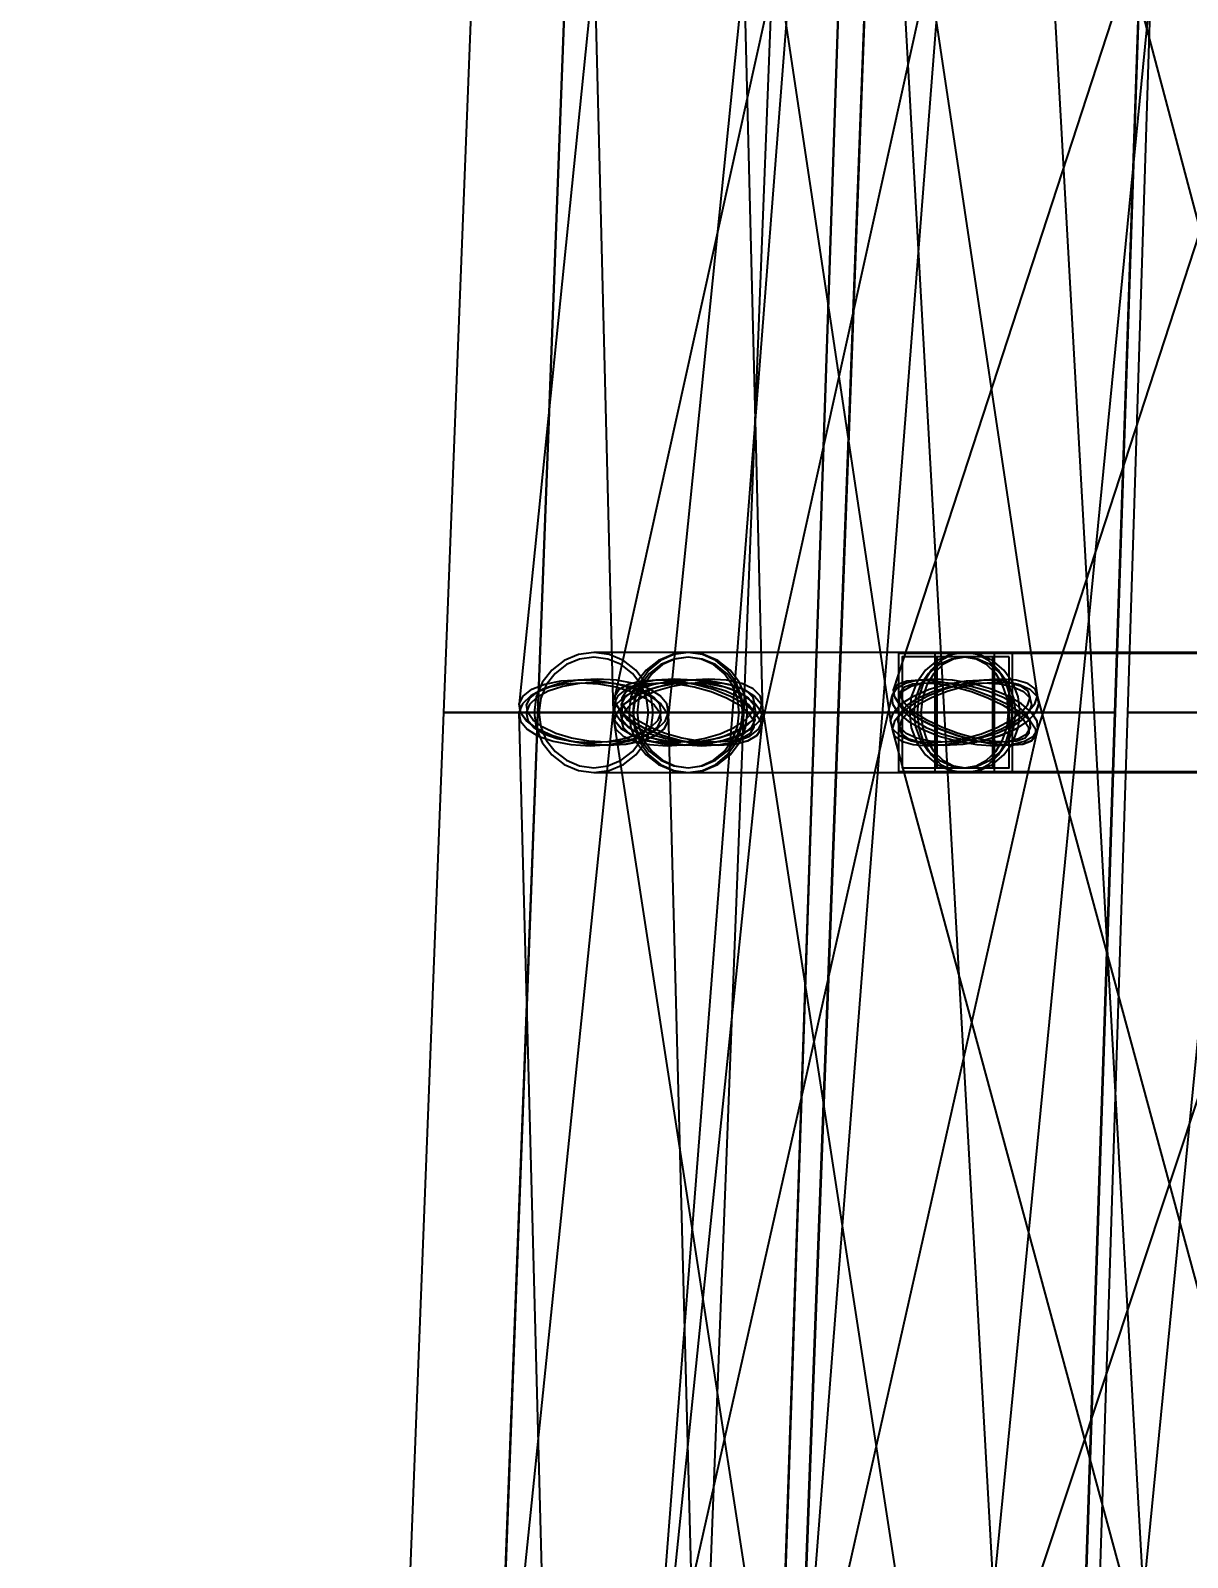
# Model space of a CAD drawing. Header units: millimetres. Extents: x -123812 to 252100, y -3000 to 639000.
# Drawn here: x -11298 to -7376, y 482135 to 487312 of the extents above; entities that cross this region are included whole.
import ezdxf

# ---------------------------------------------------------------- set-up
doc = ezdxf.new("R2010")
doc.units = ezdxf.units.MM
doc.layers.add('D-STR-DIM', color=7, linetype='Continuous', lineweight=13)
doc.layers.add('D-STR-STRC', color=7, linetype='Continuous', lineweight=25)
doc.styles.add('OpenSansCondensed-Light', font='OpenSansCondensed-Light.ttf')
doc.styles.add('TOWER_UNICODE', font='Arial Unicode.ttf')
doc.dimstyles.new('EZDXF', dxfattribs={"dimtxt": 0.25, "dimasz": 0.175, "dimexe": 0.375, "dimexo": 0.125, "dimgap": 0.1, "dimtad": 1, "dimlfac": 100, "dimzin": 12, "dimdsep": 46, "dimtxsty": 'OpenSansCondensed-Light', "dimblk": 'ARCHTICK', "dimcen": 2.5, "dimazin": 3, "dimtfac": 0.5, "dimtmove": 2, "dimatfit": 3})

# ---------------------------------------------------------------- blocks, each defined once
blk = doc.blocks.new('_ARCHTICK')
at = {"color": 0, "linetype": 'BYBLOCK', "const_width": 0.15}
blk.add_lwpolyline([(-0.5, -0.5), (0.5, 0.5)], dxfattribs=at)

msp = doc.modelspace()

# ---------------------------------------------------------------- linework, layer by layer
at = {"layer": 'D-STR-STRC'}
for points in [[(-9191.4, 474980.4), (-7473.6, 496980.4), (-7482.3, 496986.8), (-7507.6, 496994.1), (-7547.8, 497001.8), (-7600.3, 497009.4), (-7661.3, 497016.4), (-7726.9, 497022.2), (-7792.4, 497026.5), (-7853.5, 497029), (-7905.9, 497029.6), (-7946.2, 497028.1), (-7971.5, 497024.7), (-7980.1, 497019.6), (-9697.8, 475019.6)], [(-7132.3, 475014.1), (-8364.6, 497014.1), (-8373.2, 497019.4), (-8398.6, 497023.4), (-8438.9, 497025.9), (-8491.4, 497026.5), (-8552.6, 497025.4), (-8618.2, 497022.5), (-8683.8, 497018.1), (-8745, 497012.4), (-8797.5, 497005.9), (-8837.8, 496999), (-8863.2, 496992.2), (-8871.8, 496985.9), (-7639.6, 474985.9)], [(-8215, 474975.3), (-6056.2, 496975.3), (-6064.8, 496980.4), (-6090, 496986.8), (-6130.2, 496994.1), (-6182.6, 497001.8), (-6243.5, 497009.4), (-6309, 497016.4), (-6374.4, 497022.2), (-6435.4, 497026.5), (-6487.7, 497029), (-6527.9, 497029.6), (-6553.1, 497028.1), (-6561.8, 497024.7), (-8720.6, 475024.7)], [(-6743, 490078.6), (-8372.6, 485078.6), (-8370.8, 485055.6), (-8352.8, 485028.8), (-8319.6, 485000), (-8273.6, 484971.2), (-8217.9, 484944.4), (-8156.2, 484921.4), (-8092.9, 484903.7), (-8032.1, 484892.6), (-7978.1, 484888.9), (-7934.5, 484892.6), (-7904.2, 484903.7), (-7889.5, 484921.4), (-6259.9, 489921.4)], [(-9133.4, 490028.8), (-9641.2, 485028.8), (-9637.3, 485000), (-9616.5, 484971.2), (-9580.2, 484944.4), (-9530.8, 484921.4), (-9471.8, 484903.7), (-9407.1, 484892.6), (-9341.2, 484888.9), (-9278.6, 484892.6), (-9223.4, 484903.7), (-9179.5, 484921.4), (-9149.9, 484944.4), (-9136.6, 484971.2), (-8628.9, 489971.2)], [(-8210.5, 490055.6), (-9316.8, 485055.6), (-9314.4, 485028.8), (-9295.2, 485000), (-9260.6, 484971.2), (-9213, 484944.4), (-9155.5, 484921.4), (-9092.2, 484903.7), (-9027.2, 484892.6), (-8965.1, 484888.9), (-8910.1, 484892.6), (-8865.9, 484903.7), (-8835.6, 484921.4), (-8821.1, 484944.4), (-7714.8, 489944.4)], [(-9132.8, 489971.2), (-8382.6, 484971.2), (-8375.5, 484944.4), (-8351.7, 484921.4), (-8312.8, 484903.7), (-8261.6, 484892.6), (-8201.4, 484888.9), (-8136.5, 484892.6), (-8071.2, 484903.7), (-8009.9, 484921.4), (-7957, 484944.4), (-7915.8, 484971.2), (-7889.4, 485000), (-7879.4, 485028.8), (-8629.5, 490028.8)], [(-8209.3, 489944.4), (-6885.6, 484944.4), (-6877.5, 484921.4), (-6853.1, 484903.7), (-6814.1, 484892.6), (-6763.2, 484888.9), (-6703.8, 484892.6), (-6640, 484903.7), (-6576.1, 484921.4), (-6516.5, 484944.4), (-6465.2, 484971.2), (-6425.8, 485000), (-6400.9, 485028.8), (-6392.3, 485055.6), (-7715.9, 490055.6)], [(-9448.1, 490000), (-9322.6, 485000), (-9317, 484971.2), (-9294.5, 484944.4), (-9256.7, 484921.4), (-9206, 484903.7), (-9146, 484892.6), (-9080.7, 484888.9), (-9014.7, 484892.6), (-8952.3, 484903.7), (-8897.9, 484921.4), (-8855.2, 484944.4), (-8827, 484971.2), (-8815.3, 485000), (-8940.8, 490000)], [(-6638.9, 485203.2), (-8131, 485203.2), (-8172.7, 485196.3), (-8211.6, 485176), (-8245, 485143.7), (-8270.6, 485101.6), (-8286.7, 485052.6), (-8292.2, 485000), (-8286.7, 484947.4), (-8270.6, 484898.4), (-8245, 484856.3), (-8211.6, 484824), (-8172.7, 484803.7), (-8131, 484796.8), (-6638.9, 484796.8)], [(-6638.9, 485203.2), (-8131, 485203.2), (-8172.7, 485196.3), (-8211.6, 485176), (-8245, 485143.7), (-8270.6, 485101.6), (-8286.7, 485052.6), (-8292.2, 485000), (-8286.7, 484947.4), (-8270.6, 484898.4), (-8245, 484856.3), (-8211.6, 484824), (-8172.7, 484803.7), (-8131, 484796.8), (-6638.9, 484796.8)], [(-9331.1, 479970.8), (-8816.8, 484970.8), (-8820.5, 485000), (-8841.1, 485029.2), (-8877.3, 485056.5), (-8926.6, 485079.9), (-8985.5, 485097.9), (-9050.2, 485109.2), (-9116.1, 485113), (-9178.8, 485109.2), (-9234, 485097.9), (-9278, 485079.9), (-9307.7, 485056.5), (-9321.2, 485029.2), (-9835.6, 480029.2)], [(-9003.1, 480000), (-9135.2, 485000), (-9140.8, 485029.2), (-9163.2, 485056.5), (-9201, 485079.9), (-9251.6, 485097.9), (-9311.6, 485109.2), (-9376.8, 485113), (-9442.9, 485109.2), (-9505.2, 485097.9), (-9559.7, 485079.9), (-9602.5, 485056.5), (-9630.8, 485029.2), (-9642.5, 485000), (-9510.4, 480000)], [(-9009.2, 479943.5), (-7883.4, 484943.5), (-7885.6, 484970.8), (-7904.6, 485000), (-7939, 485029.2), (-7986.5, 485056.5), (-8043.8, 485079.9), (-8107.1, 485097.9), (-8172, 485109.2), (-8234.1, 485113), (-8289.2, 485109.2), (-8333.5, 485097.9), (-8364, 485079.9), (-8378.6, 485056.5), (-9504.4, 480056.5)], [(-8047.9, 480029.2), (-8817.5, 485029.2), (-8824.6, 485056.5), (-8848.4, 485079.9), (-8887.2, 485097.9), (-8938.4, 485109.2), (-8998.5, 485113), (-9063.4, 485109.2), (-9128.7, 485097.9), (-9189.9, 485079.9), (-9242.9, 485056.5), (-9284, 485029.2), (-9310.5, 485000), (-9320.5, 484970.8), (-8550.9, 479970.8)], [(-8058.3, 479920.1), (-6397.8, 484920.1), (-6399.3, 484943.5), (-6417.1, 484970.8), (-6450, 485000), (-6495.8, 485029.2), (-6551.4, 485056.5), (-6612.9, 485079.9), (-6676.2, 485097.9), (-6736.9, 485109.2), (-6791, 485113), (-6834.7, 485109.2), (-6865.1, 485097.9), (-6880.1, 485079.9), (-8540.5, 480079.9)], [(-6530, 480056.5), (-7884.6, 485056.5), (-7892.7, 485079.9), (-7917.1, 485097.9), (-7956.1, 485109.2), (-8007, 485113), (-8066.3, 485109.2), (-8130, 485097.9), (-8193.8, 485079.9), (-8253.4, 485056.5), (-8304.6, 485029.2), (-8343.9, 485000), (-8368.8, 484970.8), (-8377.4, 484943.5), (-7022.8, 479943.5)]]:
    msp.add_lwpolyline(points, dxfattribs=at)
for points in [[(-9898, 485000), (-8879.8, 485000), (-8685.8, 490000), (-9703.1, 490000)], [(-9579.7, 485000), (-8558.2, 485000), (-8371.5, 490000), (-9390.8, 490000)], [(-9578.1, 485000), (-8559.8, 485000), (-8372.5, 490000), (-9389.8, 490000)], [(-8641.8, 485000), (-7620.2, 485000), (-7453, 490000), (-8472.2, 490000)], [(-8640.1, 485000), (-7621.9, 485000), (-7454, 490000), (-8471.3, 490000)], [(-7579.3, 485000), (-6557.8, 485000), (-6400.2, 490000), (-7419.4, 490000)], [(-9590.4, 485000), (-9583.5, 484947.4), (-9563.4, 484898.4), (-9531.3, 484856.3), (-9489.6, 484824), (-9441, 484803.7), (-9388.9, 484796.8), (-9069, 484796.8), (-9016.8, 484803.7), (-8968.2, 484824), (-8926.5, 484856.3), (-8894.5, 484898.4), (-8874.4, 484947.4), (-8867.5, 485000), (-8874.4, 485052.6), (-8894.5, 485101.6), (-8926.5, 485143.7), (-8968.2, 485176), (-9016.8, 485196.3), (-9069, 485203.2), (-9388.9, 485203.2), (-9441, 485196.3), (-9489.6, 485176), (-9531.3, 485143.7), (-9563.4, 485101.6), (-9583.5, 485052.6)], [(-9590.4, 485000), (-9583.5, 484947.4), (-9563.4, 484898.4), (-9531.3, 484856.3), (-9489.6, 484824), (-9441, 484803.7), (-9388.9, 484796.8), (-9336.7, 484803.7), (-9288.2, 484824), (-9246.4, 484856.3), (-9214.4, 484898.4), (-9194.3, 484947.4), (-9187.4, 485000), (-9194.3, 485052.6), (-9214.4, 485101.6), (-9246.4, 485143.7), (-9288.2, 485176), (-9336.7, 485196.3), (-9388.9, 485203.2), (-9441, 485196.3), (-9489.6, 485176), (-9531.3, 485143.7), (-9563.4, 485101.6), (-9583.5, 485052.6)], [(-9590.4, 485000), (-9583.5, 484947.4), (-9563.4, 484898.4), (-9531.3, 484856.3), (-9489.6, 484824), (-9441, 484803.7), (-9388.9, 484796.8), (-9069, 484796.8), (-9016.8, 484803.7), (-8968.2, 484824), (-8926.5, 484856.3), (-8894.5, 484898.4), (-8874.4, 484947.4), (-8867.5, 485000), (-8874.4, 485052.6), (-8894.5, 485101.6), (-8926.5, 485143.7), (-8968.2, 485176), (-9016.8, 485196.3), (-9069, 485203.2), (-9388.9, 485203.2), (-9441, 485196.3), (-9489.6, 485176), (-9531.3, 485143.7), (-9563.4, 485101.6), (-9583.5, 485052.6)], [(-9590.4, 485000), (-9583.5, 484947.4), (-9563.4, 484898.4), (-9531.3, 484856.3), (-9489.6, 484824), (-9441, 484803.7), (-9388.9, 484796.8), (-9336.7, 484803.7), (-9288.2, 484824), (-9246.4, 484856.3), (-9214.4, 484898.4), (-9194.3, 484947.4), (-9187.4, 485000), (-9194.3, 485052.6), (-9214.4, 485101.6), (-9246.4, 485143.7), (-9288.2, 485176), (-9336.7, 485196.3), (-9388.9, 485203.2), (-9441, 485196.3), (-9489.6, 485176), (-9531.3, 485143.7), (-9563.4, 485101.6), (-9583.5, 485052.6)], [(-9270.4, 485000), (-9263.6, 484947.4), (-9243.4, 484898.4), (-9211.4, 484856.3), (-9169.7, 484824), (-9121.1, 484803.7), (-9069, 484796.8), (-9016.8, 484803.7), (-8968.2, 484824), (-8926.5, 484856.3), (-8894.5, 484898.4), (-8874.4, 484947.4), (-8867.5, 485000), (-8874.4, 485052.6), (-8894.5, 485101.6), (-8926.5, 485143.7), (-8968.2, 485176), (-9016.8, 485196.3), (-9069, 485203.2), (-9121.1, 485196.3), (-9169.7, 485176), (-9211.4, 485143.7), (-9243.4, 485101.6), (-9263.6, 485052.6)], [(-9270.4, 485000), (-9263.6, 484947.4), (-9243.4, 484898.4), (-9211.4, 484856.3), (-9169.7, 484824), (-9121.1, 484803.7), (-9069, 484796.8), (-9016.8, 484803.7), (-8968.2, 484824), (-8926.5, 484856.3), (-8894.5, 484898.4), (-8874.4, 484947.4), (-8867.5, 485000), (-8874.4, 485052.6), (-8894.5, 485101.6), (-8926.5, 485143.7), (-8968.2, 485176), (-9016.8, 485196.3), (-9069, 485203.2), (-9121.1, 485196.3), (-9169.7, 485176), (-9211.4, 485143.7), (-9243.4, 485101.6), (-9263.6, 485052.6)], [(-9256.7, 485000), (-9250.3, 484947.4), (-9231.6, 484898.4), (-9201.7, 484856.3), (-9162.8, 484824), (-9117.6, 484803.7), (-9069, 484796.8), (-8131, 484796.8), (-8082.4, 484803.7), (-8037.2, 484824), (-7998.3, 484856.3), (-7968.4, 484898.4), (-7949.7, 484947.4), (-7943.3, 485000), (-7949.7, 485052.6), (-7968.4, 485101.6), (-7998.3, 485143.7), (-8037.2, 485176), (-8082.4, 485196.3), (-8131, 485203.2), (-9069, 485203.2), (-9117.6, 485196.3), (-9162.8, 485176), (-9201.7, 485143.7), (-9231.6, 485101.6), (-9250.3, 485052.6)], [(-9256.7, 485000), (-9250.3, 484947.4), (-9231.6, 484898.4), (-9201.7, 484856.3), (-9162.8, 484824), (-9117.6, 484803.7), (-9069, 484796.8), (-9020.4, 484803.7), (-8975.1, 484824), (-8936.2, 484856.3), (-8906.4, 484898.4), (-8887.6, 484947.4), (-8881.2, 485000), (-8887.6, 485052.6), (-8906.4, 485101.6), (-8936.2, 485143.7), (-8975.1, 485176), (-9020.4, 485196.3), (-9069, 485203.2), (-9117.6, 485196.3), (-9162.8, 485176), (-9201.7, 485143.7), (-9231.6, 485101.6), (-9250.3, 485052.6)], [(-9256.7, 485000), (-9250.3, 484947.4), (-9231.6, 484898.4), (-9201.7, 484856.3), (-9162.8, 484824), (-9117.6, 484803.7), (-9069, 484796.8), (-8131, 484796.8), (-8082.4, 484803.7), (-8037.2, 484824), (-7998.3, 484856.3), (-7968.4, 484898.4), (-7949.7, 484947.4), (-7943.3, 485000), (-7949.7, 485052.6), (-7968.4, 485101.6), (-7998.3, 485143.7), (-8037.2, 485176), (-8082.4, 485196.3), (-8131, 485203.2), (-9069, 485203.2), (-9117.6, 485196.3), (-9162.8, 485176), (-9201.7, 485143.7), (-9231.6, 485101.6), (-9250.3, 485052.6)], [(-9256.7, 485000), (-9250.3, 484947.4), (-9231.6, 484898.4), (-9201.7, 484856.3), (-9162.8, 484824), (-9117.6, 484803.7), (-9069, 484796.8), (-9020.4, 484803.7), (-8975.1, 484824), (-8936.2, 484856.3), (-8906.4, 484898.4), (-8887.6, 484947.4), (-8881.2, 485000), (-8887.6, 485052.6), (-8906.4, 485101.6), (-8936.2, 485143.7), (-8975.1, 485176), (-9020.4, 485196.3), (-9069, 485203.2), (-9117.6, 485196.3), (-9162.8, 485176), (-9201.7, 485143.7), (-9231.6, 485101.6), (-9250.3, 485052.6)], [(-8318.7, 485000), (-8312.4, 484947.4), (-8293.6, 484898.4), (-8263.8, 484856.3), (-8224.9, 484824), (-8179.6, 484803.7), (-8131, 484796.8), (-8082.4, 484803.7), (-8037.2, 484824), (-7998.3, 484856.3), (-7968.4, 484898.4), (-7949.7, 484947.4), (-7943.3, 485000), (-7949.7, 485052.6), (-7968.4, 485101.6), (-7998.3, 485143.7), (-8037.2, 485176), (-8082.4, 485196.3), (-8131, 485203.2), (-8179.6, 485196.3), (-8224.9, 485176), (-8263.8, 485143.7), (-8293.6, 485101.6), (-8312.4, 485052.6)], [(-8318.7, 485000), (-8312.4, 484947.4), (-8293.6, 484898.4), (-8263.8, 484856.3), (-8224.9, 484824), (-8179.6, 484803.7), (-8131, 484796.8), (-8082.4, 484803.7), (-8037.2, 484824), (-7998.3, 484856.3), (-7968.4, 484898.4), (-7949.7, 484947.4), (-7943.3, 485000), (-7949.7, 485052.6), (-7968.4, 485101.6), (-7998.3, 485143.7), (-8037.2, 485176), (-8082.4, 485196.3), (-8131, 485203.2), (-8179.6, 485196.3), (-8224.9, 485176), (-8263.8, 485143.7), (-8293.6, 485101.6), (-8312.4, 485052.6)], [(-8292.2, 485000), (-8286.7, 484947.4), (-8270.6, 484898.4), (-8245, 484856.3), (-8211.6, 484824), (-8172.7, 484803.7), (-8131, 484796.8), (-8089.3, 484803.7), (-8050.4, 484824), (-8017, 484856.3), (-7991.4, 484898.4), (-7975.3, 484947.4), (-7969.8, 485000), (-7975.3, 485052.6), (-7991.4, 485101.6), (-8017, 485143.7), (-8050.4, 485176), (-8089.3, 485196.3), (-8131, 485203.2), (-8172.7, 485196.3), (-8211.6, 485176), (-8245, 485143.7), (-8270.6, 485101.6), (-8286.7, 485052.6)], [(-8292.2, 485000), (-8286.7, 484947.4), (-8270.6, 484898.4), (-8245, 484856.3), (-8211.6, 484824), (-8172.7, 484803.7), (-8131, 484796.8), (-8089.3, 484803.7), (-8050.4, 484824), (-8017, 484856.3), (-7991.4, 484898.4), (-7975.3, 484947.4), (-7969.8, 485000), (-7975.3, 485052.6), (-7991.4, 485101.6), (-8017, 485143.7), (-8050.4, 485176), (-8089.3, 485196.3), (-8131, 485203.2), (-8172.7, 485196.3), (-8211.6, 485176), (-8245, 485143.7), (-8270.6, 485101.6), (-8286.7, 485052.6)], [(-9574.5, 485000), (-9568.2, 484951.5), (-9549.6, 484906.4), (-9520.1, 484867.6), (-9481.7, 484837.9), (-9436.9, 484819.2), (-9388.9, 484812.8), (-9340.9, 484819.2), (-9296.1, 484837.9), (-9257.7, 484867.6), (-9228.2, 484906.4), (-9209.6, 484951.5), (-9203.3, 485000), (-9209.6, 485048.5), (-9228.2, 485093.6), (-9257.7, 485132.4), (-9296.1, 485162.1), (-9340.9, 485180.8), (-9388.9, 485187.2), (-9436.9, 485180.8), (-9481.7, 485162.1), (-9520.1, 485132.4), (-9549.6, 485093.6), (-9568.2, 485048.5)], [(-9574.5, 485000), (-9568.2, 484951.5), (-9549.6, 484906.4), (-9520.1, 484867.6), (-9481.7, 484837.9), (-9436.9, 484819.2), (-9388.9, 484812.8), (-9340.9, 484819.2), (-9296.1, 484837.9), (-9257.7, 484867.6), (-9228.2, 484906.4), (-9209.6, 484951.5), (-9203.3, 485000), (-9209.6, 485048.5), (-9228.2, 485093.6), (-9257.7, 485132.4), (-9296.1, 485162.1), (-9340.9, 485180.8), (-9388.9, 485187.2), (-9436.9, 485180.8), (-9481.7, 485162.1), (-9520.1, 485132.4), (-9549.6, 485093.6), (-9568.2, 485048.5)], [(-9254.6, 485000), (-9248.2, 484951.5), (-9229.7, 484906.4), (-9200.2, 484867.6), (-9161.8, 484837.9), (-9117, 484819.2), (-9069, 484812.8), (-9020.9, 484819.2), (-8976.2, 484837.9), (-8937.7, 484867.6), (-8908.2, 484906.4), (-8889.7, 484951.5), (-8883.4, 485000), (-8889.7, 485048.5), (-8908.2, 485093.6), (-8937.7, 485132.4), (-8976.2, 485162.1), (-9020.9, 485180.8), (-9069, 485187.2), (-9117, 485180.8), (-9161.8, 485162.1), (-9200.2, 485132.4), (-9229.7, 485093.6), (-9248.2, 485048.5)], [(-9254.6, 485000), (-9248.2, 484951.5), (-9229.7, 484906.4), (-9200.2, 484867.6), (-9161.8, 484837.9), (-9117, 484819.2), (-9069, 484812.8), (-9020.9, 484819.2), (-8976.2, 484837.9), (-8937.7, 484867.6), (-8908.2, 484906.4), (-8889.7, 484951.5), (-8883.4, 485000), (-8889.7, 485048.5), (-8908.2, 485093.6), (-8937.7, 485132.4), (-8976.2, 485162.1), (-9020.9, 485180.8), (-9069, 485187.2), (-9117, 485180.8), (-9161.8, 485162.1), (-9200.2, 485132.4), (-9229.7, 485093.6), (-9248.2, 485048.5)], [(-9241.9, 485000), (-9236, 484951.5), (-9218.7, 484906.4), (-9191.3, 484867.6), (-9155.4, 484837.9), (-9113.7, 484819.2), (-9069, 484812.8), (-9024.2, 484819.2), (-8982.5, 484837.9), (-8946.7, 484867.6), (-8919.2, 484906.4), (-8901.9, 484951.5), (-8896, 485000), (-8901.9, 485048.5), (-8919.2, 485093.6), (-8946.7, 485132.4), (-8982.5, 485162.1), (-9024.2, 485180.8), (-9069, 485187.2), (-9113.7, 485180.8), (-9155.4, 485162.1), (-9191.3, 485132.4), (-9218.7, 485093.6), (-9236, 485048.5)], [(-9241.9, 485000), (-9236, 484951.5), (-9218.7, 484906.4), (-9191.3, 484867.6), (-9155.4, 484837.9), (-9113.7, 484819.2), (-9069, 484812.8), (-9024.2, 484819.2), (-8982.5, 484837.9), (-8946.7, 484867.6), (-8919.2, 484906.4), (-8901.9, 484951.5), (-8896, 485000), (-8901.9, 485048.5), (-8919.2, 485093.6), (-8946.7, 485132.4), (-8982.5, 485162.1), (-9024.2, 485180.8), (-9069, 485187.2), (-9113.7, 485180.8), (-9155.4, 485162.1), (-9191.3, 485132.4), (-9218.7, 485093.6), (-9236, 485048.5)], [(-8355.2, 484800), (-6875.4, 484800), (-6875.4, 485200), (-8355.2, 485200)], [(-7968.9, 485200), (-8355.2, 485200), (-8355.2, 484800), (-7968.9, 484800)], [(-8355.2, 484800), (-6875.4, 484800), (-6875.4, 485200), (-8355.2, 485200)], [(-7968.9, 485200), (-8355.2, 485200), (-8355.2, 484800), (-7968.9, 484800)], [(-7980.4, 485188), (-8343.6, 485188), (-8343.6, 484812), (-7980.4, 484812)], [(-7980.4, 485188), (-8343.6, 485188), (-8343.6, 484812), (-7980.4, 484812)], [(-8304, 485000), (-8298.1, 484951.5), (-8280.8, 484906.4), (-8253.3, 484867.6), (-8217.5, 484837.9), (-8175.8, 484819.2), (-8131, 484812.8), (-8086.3, 484819.2), (-8044.5, 484837.9), (-8008.7, 484867.6), (-7981.2, 484906.4), (-7964, 484951.5), (-7958.1, 485000), (-7964, 485048.5), (-7981.2, 485093.6), (-8008.7, 485132.4), (-8044.5, 485162.1), (-8086.3, 485180.8), (-8131, 485187.2), (-8175.8, 485180.8), (-8217.5, 485162.1), (-8253.3, 485132.4), (-8280.8, 485093.6), (-8298.1, 485048.5)], [(-8304, 485000), (-8298.1, 484951.5), (-8280.8, 484906.4), (-8253.3, 484867.6), (-8217.5, 484837.9), (-8175.8, 484819.2), (-8131, 484812.8), (-8086.3, 484819.2), (-8044.5, 484837.9), (-8008.7, 484867.6), (-7981.2, 484906.4), (-7964, 484951.5), (-7958.1, 485000), (-7964, 485048.5), (-7981.2, 485093.6), (-8008.7, 485132.4), (-8044.5, 485162.1), (-8086.3, 485180.8), (-8131, 485187.2), (-8175.8, 485180.8), (-8217.5, 485162.1), (-8253.3, 485132.4), (-8280.8, 485093.6), (-8298.1, 485048.5)], [(-8279.5, 485000), (-8274.5, 484951.5), (-8259.6, 484906.4), (-8236, 484867.6), (-8205.3, 484837.9), (-8169.5, 484819.2), (-8131, 484812.8), (-8092.6, 484819.2), (-8056.8, 484837.9), (-8026, 484867.6), (-8002.4, 484906.4), (-7987.6, 484951.5), (-7982.5, 485000), (-7987.6, 485048.5), (-8002.4, 485093.6), (-8026, 485132.4), (-8056.8, 485162.1), (-8092.6, 485180.8), (-8131, 485187.2), (-8169.5, 485180.8), (-8205.3, 485162.1), (-8236, 485132.4), (-8259.6, 485093.6), (-8274.5, 485048.5)], [(-8279.5, 485000), (-8274.5, 484951.5), (-8259.6, 484906.4), (-8236, 484867.6), (-8205.3, 484837.9), (-8169.5, 484819.2), (-8131, 484812.8), (-8092.6, 484819.2), (-8056.8, 484837.9), (-8026, 484867.6), (-8002.4, 484906.4), (-7987.6, 484951.5), (-7982.5, 485000), (-7987.6, 485048.5), (-8002.4, 485093.6), (-8026, 485132.4), (-8056.8, 485162.1), (-8092.6, 485180.8), (-8131, 485187.2), (-8169.5, 485180.8), (-8205.3, 485162.1), (-8236, 485132.4), (-8259.6, 485093.6), (-8274.5, 485048.5)], [(-8232.2, 484800), (-3979.9, 484800), (-3979.9, 485200), (-8232.2, 485200)], [(-8029.9, 485200), (-8232.2, 485200), (-8232.2, 484800), (-8029.9, 484800)], [(-8035.9, 485188), (-8226.1, 485188), (-8226.1, 484812), (-8035.9, 484812)], [(-9642.5, 485000), (-9637, 484970.8), (-9614.6, 484943.5), (-9576.8, 484920.1), (-9526.2, 484902.1), (-9466.2, 484890.8), (-9401, 484887), (-9334.9, 484890.8), (-9272.5, 484902.1), (-9218.1, 484920.1), (-9175.3, 484943.5), (-9147, 484970.8), (-9135.2, 485000), (-9140.8, 485029.2), (-9163.2, 485056.5), (-9201, 485079.9), (-9251.6, 485097.9), (-9311.6, 485109.2), (-9376.8, 485113), (-9442.9, 485109.2), (-9505.2, 485097.9), (-9559.7, 485079.9), (-9602.5, 485056.5), (-9630.8, 485029.2)], [(-9140.5, 485000), (-9136.6, 484971.2), (-9149.9, 484944.4), (-9179.5, 484921.4), (-9223.4, 484903.7), (-9278.6, 484892.6), (-9341.2, 484888.9), (-9407.1, 484892.6), (-9471.8, 484903.7), (-9530.8, 484921.4), (-9580.2, 484944.4), (-9616.5, 484971.2), (-9637.3, 485000), (-9641.2, 485028.8), (-9627.8, 485055.6), (-9598.2, 485078.6), (-9554.4, 485096.3), (-9499.2, 485107.4), (-9436.5, 485111.1), (-9370.6, 485107.4), (-9306, 485096.3), (-9246.9, 485078.6), (-9197.6, 485055.6), (-9161.3, 485028.8)], [(-9617.6, 485000), (-9612.6, 484973.6), (-9592.4, 484949.1), (-9558.3, 484928), (-9512.7, 484911.8), (-9458.6, 484901.6), (-9399.8, 484898.1), (-9340.2, 484901.6), (-9284, 484911.8), (-9234.9, 484928), (-9196.3, 484949.1), (-9170.8, 484973.6), (-9160.2, 485000), (-9165.2, 485026.4), (-9185.4, 485050.9), (-9219.5, 485072), (-9265.1, 485088.2), (-9319.2, 485098.4), (-9378, 485101.9), (-9437.5, 485098.4), (-9493.8, 485088.2), (-9542.9, 485072), (-9581.5, 485050.9), (-9606.9, 485026.4)], [(-9164.9, 485000), (-9161.4, 484974.1), (-9173.5, 484949.9), (-9200.1, 484929.1), (-9239.7, 484913.2), (-9289.4, 484903.2), (-9345.9, 484899.8), (-9405.4, 484903.2), (-9463.7, 484913.2), (-9516.9, 484929.1), (-9561.4, 484949.9), (-9594.1, 484974.1), (-9612.8, 485000), (-9616.3, 485025.9), (-9604.3, 485050.1), (-9577.6, 485070.9), (-9538.1, 485086.8), (-9488.4, 485096.8), (-9431.9, 485100.2), (-9372.4, 485096.8), (-9314.1, 485086.8), (-9260.9, 485070.9), (-9216.4, 485050.1), (-9183.7, 485025.9)], [(-8815.3, 485000), (-8827, 484971.2), (-8855.2, 484944.4), (-8897.9, 484921.4), (-8952.3, 484903.7), (-9014.7, 484892.6), (-9080.7, 484888.9), (-9146, 484892.6), (-9206, 484903.7), (-9256.7, 484921.4), (-9294.5, 484944.4), (-9317, 484971.2), (-9322.6, 485000), (-9310.9, 485028.8), (-9282.8, 485055.6), (-9240, 485078.6), (-9185.6, 485096.3), (-9123.2, 485107.4), (-9057.2, 485111.1), (-8991.9, 485107.4), (-8931.9, 485096.3), (-8881.3, 485078.6), (-8843.4, 485055.6), (-8820.9, 485028.8)], [(-9317.5, 485000), (-9296.8, 484970.8), (-9260.6, 484943.5), (-9211.4, 484920.1), (-9152.4, 484902.1), (-9087.8, 484890.8), (-9021.9, 484887), (-8959.2, 484890.8), (-8903.9, 484902.1), (-8859.9, 484920.1), (-8830.2, 484943.5), (-8816.8, 484970.8), (-8820.5, 485000), (-8841.1, 485029.2), (-8877.3, 485056.5), (-8926.6, 485079.9), (-8985.5, 485097.9), (-9050.2, 485109.2), (-9116.1, 485113), (-9178.8, 485109.2), (-9234, 485097.9), (-9278, 485079.9), (-9307.7, 485056.5), (-9321.2, 485029.2)], [(-9310.5, 485000), (-9320.5, 484970.8), (-9313.4, 484943.5), (-9289.6, 484920.1), (-9250.8, 484902.1), (-9199.6, 484890.8), (-9139.4, 484887), (-9074.5, 484890.8), (-9009.3, 484902.1), (-8948, 484920.1), (-8895.1, 484943.5), (-8853.9, 484970.8), (-8827.5, 485000), (-8817.5, 485029.2), (-8824.6, 485056.5), (-8848.4, 485079.9), (-8887.2, 485097.9), (-8938.4, 485109.2), (-8998.5, 485113), (-9063.4, 485109.2), (-9128.7, 485097.9), (-9189.9, 485079.9), (-9242.9, 485056.5), (-9284, 485029.2)], [(-8842.7, 485000), (-8823.6, 484971.2), (-8821.1, 484944.4), (-8835.6, 484921.4), (-8865.9, 484903.7), (-8910.1, 484892.6), (-8965.1, 484888.9), (-9027.2, 484892.6), (-9092.2, 484903.7), (-9155.5, 484921.4), (-9213, 484944.4), (-9260.6, 484971.2), (-9295.2, 485000), (-9314.4, 485028.8), (-9316.8, 485055.6), (-9302.4, 485078.6), (-9272, 485096.3), (-9227.8, 485107.4), (-9172.8, 485111.1), (-9110.7, 485107.4), (-9045.8, 485096.3), (-8982.4, 485078.6), (-8925, 485055.6), (-8877.3, 485028.8)], [(-8840.3, 485000), (-8850.8, 484974.1), (-8876.2, 484949.9), (-8914.8, 484929.1), (-8963.8, 484913.2), (-9020, 484903.2), (-9079.6, 484899.8), (-9138.4, 484903.2), (-9192.5, 484913.2), (-9238.2, 484929.1), (-9272.3, 484949.9), (-9292.6, 484974.1), (-9297.7, 485000), (-9287.1, 485025.9), (-9261.7, 485050.1), (-9223.2, 485070.9), (-9174.1, 485086.8), (-9117.9, 485096.8), (-9058.4, 485100.2), (-8999.5, 485096.8), (-8945.4, 485086.8), (-8899.8, 485070.9), (-8865.6, 485050.1), (-8845.3, 485025.9)], [(-9293, 485000), (-9274.4, 484973.6), (-9241.8, 484949.1), (-9197.4, 484928), (-9144.2, 484911.8), (-9085.9, 484901.6), (-9026.5, 484898.1), (-8970, 484901.6), (-8920.2, 484911.8), (-8880.5, 484928), (-8853.7, 484949.1), (-8841.6, 484973.6), (-8844.9, 485000), (-8863.6, 485026.4), (-8896.2, 485050.9), (-8940.6, 485072), (-8993.7, 485088.2), (-9052, 485098.4), (-9111.4, 485101.9), (-9168, 485098.4), (-9217.8, 485088.2), (-9257.4, 485072), (-9284.2, 485050.9), (-9296.4, 485026.4)], [(-9286.7, 485000), (-9295.7, 484973.6), (-9289.3, 484949.1), (-9267.9, 484928), (-9232.9, 484911.8), (-9186.7, 484901.6), (-9132.5, 484898.1), (-9074, 484901.6), (-9015.1, 484911.8), (-8959.9, 484928), (-8912.2, 484949.1), (-8875.1, 484973.6), (-8851.2, 485000), (-8842.2, 485026.4), (-8848.6, 485050.9), (-8870.1, 485072), (-8905.1, 485088.2), (-8951.2, 485098.4), (-9005.4, 485101.9), (-9063.9, 485098.4), (-9122.8, 485088.2), (-9178, 485072), (-9225.8, 485050.9), (-9262.8, 485026.4)], [(-8865, 485000), (-8847.7, 484974.1), (-8845.5, 484949.9), (-8858.5, 484929.1), (-8885.9, 484913.2), (-8925.7, 484903.2), (-8975.3, 484899.8), (-9031.3, 484903.2), (-9089.9, 484913.2), (-9147, 484929.1), (-9198.8, 484949.9), (-9241.7, 484974.1), (-9272.9, 485000), (-9290.2, 485025.9), (-9292.4, 485050.1), (-9279.4, 485070.9), (-9252, 485086.8), (-9212.2, 485096.8), (-9162.6, 485100.2), (-9106.6, 485096.8), (-9048.1, 485086.8), (-8991, 485070.9), (-8939.1, 485050.1), (-8896.2, 485025.9)], [(-7889.4, 485000), (-7915.8, 484971.2), (-7957, 484944.4), (-8009.9, 484921.4), (-8071.2, 484903.7), (-8136.5, 484892.6), (-8201.4, 484888.9), (-8261.6, 484892.6), (-8312.8, 484903.7), (-8351.7, 484921.4), (-8375.5, 484944.4), (-8382.6, 484971.2), (-8372.6, 485000), (-8346.2, 485028.8), (-8305.1, 485055.6), (-8252.1, 485078.6), (-8190.9, 485096.3), (-8125.5, 485107.4), (-8060.6, 485111.1), (-8000.5, 485107.4), (-7949.2, 485096.3), (-7910.4, 485078.6), (-7886.6, 485055.6), (-7879.4, 485028.8)], [(-8357.4, 485000), (-8323, 484970.8), (-8275.5, 484943.5), (-8218.2, 484920.1), (-8154.9, 484902.1), (-8090, 484890.8), (-8027.9, 484887), (-7972.8, 484890.8), (-7928.5, 484902.1), (-7898, 484920.1), (-7883.4, 484943.5), (-7885.6, 484970.8), (-7904.6, 485000), (-7939, 485029.2), (-7986.5, 485056.5), (-8043.8, 485079.9), (-8107.1, 485097.9), (-8172, 485109.2), (-8234.1, 485113), (-8289.2, 485109.2), (-8333.5, 485097.9), (-8364, 485079.9), (-8378.6, 485056.5), (-8376.4, 485029.2)], [(-8343.9, 485000), (-8368.8, 484970.8), (-8377.4, 484943.5), (-8369.3, 484920.1), (-8344.9, 484902.1), (-8305.9, 484890.8), (-8255.1, 484887), (-8195.7, 484890.8), (-8132, 484902.1), (-8068.2, 484920.1), (-8008.7, 484943.5), (-7957.5, 484970.8), (-7918.1, 485000), (-7893.3, 485029.2), (-7884.6, 485056.5), (-7892.7, 485079.9), (-7917.1, 485097.9), (-7956.1, 485109.2), (-8007, 485113), (-8066.3, 485109.2), (-8130, 485097.9), (-8193.8, 485079.9), (-8253.4, 485056.5), (-8304.6, 485029.2)], [(-7942.4, 485000), (-7909.2, 484971.2), (-7891.2, 484944.4), (-7889.5, 484921.4), (-7904.2, 484903.7), (-7934.5, 484892.6), (-7978.1, 484888.9), (-8032.1, 484892.6), (-8092.9, 484903.7), (-8156.2, 484921.4), (-8217.9, 484944.4), (-8273.6, 484971.2), (-8319.6, 485000), (-8352.8, 485028.8), (-8370.8, 485055.6), (-8372.6, 485078.6), (-8357.8, 485096.3), (-8327.6, 485107.4), (-8284, 485111.1), (-8229.9, 485107.4), (-8169.2, 485096.3), (-8105.8, 485078.6), (-8044.1, 485055.6), (-7988.4, 485028.8)], [(-7913.2, 485000), (-7937, 484974.1), (-7974.1, 484949.9), (-8021.9, 484929.1), (-8077.1, 484913.2), (-8135.9, 484903.2), (-8194.5, 484899.8), (-8248.7, 484903.2), (-8294.9, 484913.2), (-8329.9, 484929.1), (-8351.4, 484949.9), (-8357.9, 484974.1), (-8348.9, 485000), (-8325, 485025.9), (-8287.9, 485050.1), (-8240.2, 485070.9), (-8185, 485086.8), (-8126.1, 485096.8), (-8067.5, 485100.2), (-8013.3, 485096.8), (-7967.1, 485086.8), (-7932.1, 485070.9), (-7910.6, 485050.1), (-7904.2, 485025.9)], [(-8335.1, 485000), (-8304.1, 484973.6), (-8261.3, 484949.1), (-8209.6, 484928), (-8152.6, 484911.8), (-8094.1, 484901.6), (-8038.1, 484898.1), (-7988.4, 484901.6), (-7948.5, 484911.8), (-7920.9, 484928), (-7907.8, 484949.1), (-7909.8, 484973.6), (-7926.9, 485000), (-7957.9, 485026.4), (-8000.7, 485050.9), (-8052.4, 485072), (-8109.5, 485088.2), (-8168, 485098.4), (-8224, 485101.9), (-8273.6, 485098.4), (-8313.6, 485088.2), (-8341.1, 485072), (-8354.3, 485050.9), (-8352.2, 485026.4)], [(-8323, 485000), (-8345.4, 484973.6), (-8353.2, 484949.1), (-8345.8, 484928), (-8323.9, 484911.8), (-8288.7, 484901.6), (-8242.9, 484898.1), (-8189.4, 484901.6), (-8131.9, 484911.8), (-8074.4, 484928), (-8020.7, 484949.1), (-7974.6, 484973.6), (-7939.1, 485000), (-7916.7, 485026.4), (-7908.9, 485050.9), (-7916.2, 485072), (-7938.2, 485088.2), (-7973.3, 485098.4), (-8019.2, 485101.9), (-8072.7, 485098.4), (-8130.1, 485088.2), (-8187.7, 485072), (-8241.3, 485050.9), (-8287.5, 485026.4)], [(-7961, 485000), (-7931.1, 484974.1), (-7914.8, 484949.9), (-7913.3, 484929.1), (-7926.6, 484913.2), (-7953.8, 484903.2), (-7993.1, 484899.8), (-8041.8, 484903.2), (-8096.6, 484913.2), (-8153.8, 484929.1), (-8209.3, 484949.9), (-8259.6, 484974.1), (-8301.1, 485000), (-8331, 485025.9), (-8347.2, 485050.1), (-8348.8, 485070.9), (-8335.5, 485086.8), (-8308.2, 485096.8), (-8268.9, 485100.2), (-8220.2, 485096.8), (-8165.4, 485086.8), (-8108.3, 485070.9), (-8052.7, 485050.1), (-8002.4, 485025.9)], [(-10092.9, 480000), (-9073.7, 480000), (-8879.8, 485000), (-9898, 485000)], [(-8879.8, 485000), (-8897.1, 485000), (-8948, 485000), (-9028.9, 485000), (-9134.3, 485000), (-9257.1, 485000), (-9388.9, 485000), (-9520.7, 485000), (-9643.5, 485000), (-9748.9, 485000), (-9829.8, 485000), (-9880.7, 485000), (-9898, 485000), (-9880.7, 485000), (-9829.8, 485000), (-9748.9, 485000), (-9643.5, 485000), (-9520.7, 485000), (-9388.9, 485000), (-9257.1, 485000), (-9134.3, 485000), (-9028.9, 485000), (-8948, 485000), (-8897.1, 485000)], [(-9768.7, 480000), (-8744.9, 480000), (-8558.2, 485000), (-9579.7, 485000)], [(-9766.4, 480000), (-8747.2, 480000), (-8559.8, 485000), (-9578.1, 485000)], [(-8558.2, 485000), (-8575.6, 485000), (-8626.6, 485000), (-8707.8, 485000), (-8813.6, 485000), (-8936.8, 485000), (-9069, 485000), (-9201.2, 485000), (-9324.4, 485000), (-9430.1, 485000), (-9511.3, 485000), (-9562.3, 485000), (-9579.7, 485000), (-9562.3, 485000), (-9511.3, 485000), (-9430.1, 485000), (-9324.4, 485000), (-9201.2, 485000), (-9069, 485000), (-8936.8, 485000), (-8813.6, 485000), (-8707.8, 485000), (-8626.6, 485000), (-8575.6, 485000)], [(-8559.8, 485000), (-8577.2, 485000), (-8628.1, 485000), (-8709, 485000), (-8814.4, 485000), (-8937.2, 485000), (-9069, 485000), (-9200.7, 485000), (-9323.5, 485000), (-9429, 485000), (-9509.9, 485000), (-9560.7, 485000), (-9578.1, 485000), (-9560.7, 485000), (-9509.9, 485000), (-9429, 485000), (-9323.5, 485000), (-9200.7, 485000), (-9069, 485000), (-8937.2, 485000), (-8814.4, 485000), (-8709, 485000), (-8628.1, 485000), (-8577.2, 485000)], [(-8811.3, 480000), (-7787.5, 480000), (-7620.2, 485000), (-8641.8, 485000)], [(-8809, 480000), (-7789.8, 480000), (-7621.9, 485000), (-8640.1, 485000)], [(-7620.2, 485000), (-7637.7, 485000), (-7688.7, 485000), (-7769.8, 485000), (-7875.6, 485000), (-7998.8, 485000), (-8131, 485000), (-8263.2, 485000), (-8386.4, 485000), (-8492.2, 485000), (-8573.4, 485000), (-8624.4, 485000), (-8641.8, 485000), (-8624.4, 485000), (-8573.4, 485000), (-8492.2, 485000), (-8386.4, 485000), (-8263.2, 485000), (-8131, 485000), (-7998.8, 485000), (-7875.6, 485000), (-7769.8, 485000), (-7688.7, 485000), (-7637.7, 485000)], [(-7621.9, 485000), (-7639.2, 485000), (-7690.1, 485000), (-7771, 485000), (-7876.5, 485000), (-7999.2, 485000), (-8131, 485000), (-8262.8, 485000), (-8385.6, 485000), (-8491, 485000), (-8571.9, 485000), (-8622.8, 485000), (-8640.1, 485000), (-8622.8, 485000), (-8571.9, 485000), (-8491, 485000), (-8385.6, 485000), (-8262.8, 485000), (-8131, 485000), (-7999.2, 485000), (-7876.5, 485000), (-7771, 485000), (-7690.1, 485000), (-7639.2, 485000)], [(-7739.2, 480000), (-6715.3, 480000), (-6557.8, 485000), (-7579.3, 485000)], [(-6557.8, 485000), (-6575.2, 485000), (-6626.2, 485000), (-6707.4, 485000), (-6813.2, 485000), (-6936.3, 485000), (-7068.5, 485000), (-7200.7, 485000), (-7323.9, 485000), (-7429.7, 485000), (-7510.9, 485000), (-7561.9, 485000), (-7579.3, 485000), (-7561.9, 485000), (-7510.9, 485000), (-7429.7, 485000), (-7323.9, 485000), (-7200.7, 485000), (-7068.5, 485000), (-6936.3, 485000), (-6813.2, 485000), (-6707.4, 485000), (-6626.2, 485000), (-6575.2, 485000)]]:
    msp.add_lwpolyline(points, close=True, dxfattribs=at)

# ---------------------------------------------------------------- dimensions: what is measured, and where the dimension line sits
at = {"layer": 'D-STR-DIM'}
msp.add_linear_dim(base=(-112000, 0), p1=(0, 0), p2=(0, 634000), angle=90, dimstyle='EZDXF', override={"dimtxt": 8400, "dimasz": 3750, "dimexe": 2100, "dimexo": 1800, "dimgap": 2100, "dimtad": 1, "dimdec": 0, "dimlfac": 1, "dimlunit": 2, "dimtxsty": 'TOWER_UNICODE', "dimclrd": 7, "dimclre": 7, "dimclrt": 7}, dxfattribs=at).render()

doc.saveas('drawing.dxf')
